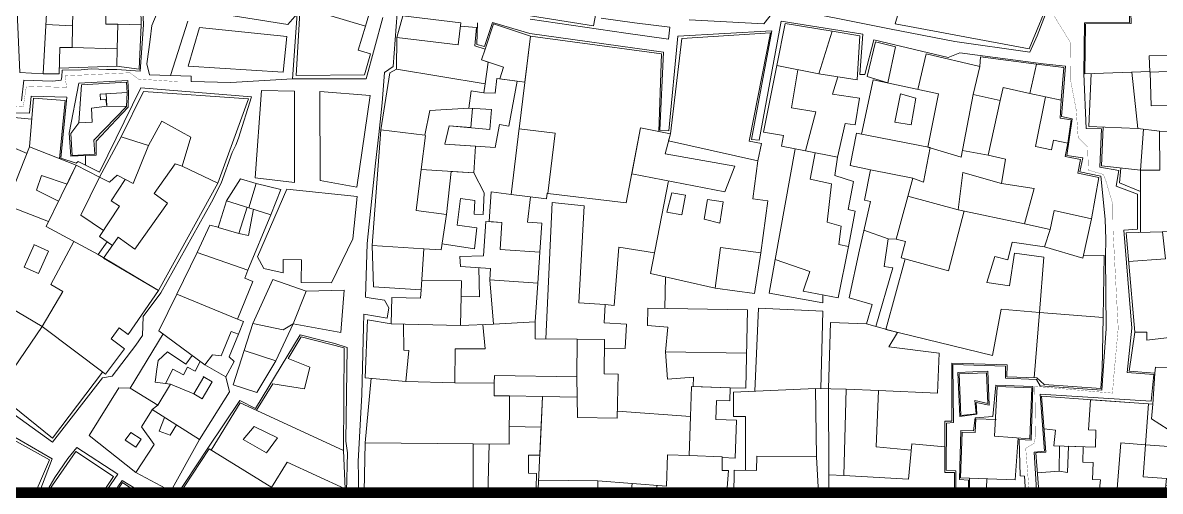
# Model space of a CAD drawing. Header units: millimetres. Extents: x 4203764 to 12476749, y 34048 to 3000914.
# Drawn here: x 11889748 to 12008789, y 2547595 to 2596599 of the extents above; entities that cross this region are included whole.
import ezdxf

# ---------------------------------------------------------------- set-up
doc = ezdxf.new("R2010")
doc.units = ezdxf.units.MM
doc.header["$MEASUREMENT"] = 0
for name, color, linetype, lineweight in [('2', 240, 'Continuous', 25), ('4', 1, 'Continuous', 35), ('building property', 253, 'Continuous', 15), ('streets', 254, 'Continuous', 9)]:
    doc.layers.add(name, color=color, linetype=linetype, lineweight=lineweight)

msp = doc.modelspace()

# ---------------------------------------------------------------- linework, layer by layer
at = {"layer": '2', "const_width": 23.31871}
for points in [[(11995196.22241, 2545983.23699), (11994710.91051, 2552078.99315), (11995599.40747, 2552610.51739), (11995737.54008, 2553355.62446), (11995663.61083, 2558567.53855), (12003788.38246, 2557856.36604), (12003949.19915, 2559845.62268), (12004389.45577, 2564650.00906), (12003847.63731, 2574877.15657), (12003826.35001, 2577609.57017), (12003118.37647, 2579994.93746), (12002847.13496, 2580733.77466), (12001272.91293, 2581183.55046), (12001187.78462, 2583598.04377), (12000204.03739, 2584581.0138), (11999987.20088, 2587521.38977), (11999389.84204, 2590688.19283), (11999440.00824, 2594453.16777), (11997593.67821, 2597454.61818)], [(11906087.11909, 2590434.17453), (11901862.05178, 2590705.98877), (11900964.26324, 2591371.80954), (11894174.319, 2591044.07162), (11894337.15522, 2589819.55593), (11890134.02112, 2589986.93945), (11889795.48236, 2587825.74051), (11885930.19048, 2588046.32546), (11880640.44115, 2584279.21642), (11873397.72597, 2582371.79982)]]:
    msp.add_lwpolyline(points, dxfattribs=at)
at = {"layer": '4', "lineweight": 30, "const_width": 2852.91097}
for points in [[(11789423.9766, 2546567.61517), (11908223.9766, 2546567.61517), (11908223.9766, 2378367.61517), (11789423.9766, 2378367.61517), (11789423.9766, 2546567.61517)], [(11908223.9766, 2546567.61517), (12027023.9766, 2546567.61517), (12027023.9766, 2378367.61517), (11908223.9766, 2378367.61517), (11908223.9766, 2546567.61517)]]:
    msp.add_lwpolyline(points, dxfattribs=at)
at = {"layer": 'building property'}
for points in [[(11950562.55172, 2602048.91759), (11949476.50229, 2596293.3132), (11942214.60985, 2597422.91844), (11942989.54663, 2602686.27516), (11943617.95217, 2606954.39427)], [(11983178.1117, 2603860.10631), (11981030.81999, 2596471.77896), (11995059.43245, 2593863.53427), (11997393.66991, 2599546.41499), (11983178.1117, 2603860.10631)], [(11886347.39101, 2601069.00082), (11892421.56624, 2600725.8434), (11891886.15563, 2591248.62473), (11889441.52206, 2591386.73305), (11889155.06814, 2597729.72415), (11886463.88486, 2598112.61374), (11886347.39101, 2601069.00082)], [(11920299.80772, 2601996.59067), (11919814.44731, 2599973.19832), (11918626.0222, 2600258.27131), (11918013.72797, 2598506.55168), (11925616.81943, 2596249.54486), (11926854.60892, 2600419.23836)], [(11894968.38988, 2596261.69324), (11894910.97839, 2593995.08376), (11899639.52442, 2593875.31329), (11899704.40001, 2596436.60575), (11898434.18308, 2596468.77938), (11898477.32842, 2600679.75198)], [(11899007.10541, 2600674.32392), (11901059.04262, 2600653.29991), (11901004.90246, 2598063.70447), (11902099.52092, 2598040.8195), (11902150.91433, 2596388.47712), (11899704.75033, 2596450.43659)], [(11892322.63072, 2598974.60129), (11895035.36536, 2598905.88979), (11894968.38988, 2596261.69324), (11892178.27139, 2596419.31956)], [(11925616.81943, 2596249.54486), (11924864.99947, 2593716.91806), (11926142.14469, 2593337.79261), (11925496.25968, 2591162.02481), (11918349.00357, 2591086.60604), (11918792.50613, 2598275.3684)], [(12009650.24706, 2594430.85698), (12009561.85916, 2597948.31494), (12005719.36288, 2597704.35374), (12005732.49773, 2596528.9042), (12000970.91069, 2596475.69669), (12000898.67236, 2591266.59273), (12007736.7485, 2591490.45724)], [(11902150.91433, 2596388.47712), (11901941.1287, 2591746.32263), (11899570.24846, 2592073.48185)], [(11929522.44724, 2597308.16471), (11935591.41074, 2596605.785), (11935322.92965, 2594285.95439), (11928905.2348, 2595055.16705), (11929522.44724, 2597308.16471)], [(11938141.08346, 2593832.17938), (11937770.88354, 2592707.38984), (11940070.81414, 2591950.41791), (11939667.48817, 2590724.98049), (11942300.36668, 2590401.68532), (11942889.16538, 2595196.79384), (11939010.38657, 2596473.40919), (11938141.08346, 2593832.17938)], [(11969524.71482, 2596528.909), (11974466.00583, 2595721.45055), (11973054.88537, 2591246.09976), (11968654.38257, 2592113.49229), (11969524.71482, 2596528.909)], [(11907075.39672, 2592064.33419), (11908260.08077, 2596087.57257), (11917391.98249, 2595154.37216), (11917013.23093, 2591448.0707), (11907075.39672, 2592064.33419)], [(11935548.58781, 2596235.77033), (11937218.68521, 2596103.71294), (11937067.02337, 2594185.68281), (11938141.08346, 2593832.17938), (11937770.88354, 2592707.38984), (11938462.83509, 2592479.64909), (11938139.26907, 2590205.57044), (11928863.48069, 2591753.19207), (11928905.2348, 2595055.16705)], [(11942889.16538, 2595196.79384), (11941697.83157, 2585494.70915), (11945456.66748, 2585033.15594), (11944685.95546, 2578756.56646), (11952884.81389, 2577749.8161), (11954399.39835, 2585591.85136), (11956305.29112, 2585212.00125), (11956598.4877, 2593341.23898), (11942889.16538, 2595196.79384)], [(11958727.34809, 2594937.19974), (11967986.1961, 2595537.22676), (11965757.18127, 2584228.86795), (11967049.99734, 2583974.0382), (11966691.73531, 2582156.48385), (11957341.57144, 2584258.44081), (11957533.44749, 2584967.22603), (11958727.34809, 2594937.19974)], [(11974466.00583, 2595721.45055), (11977356.86212, 2595249.05451), (11977071.0147, 2590640.04354), (11973054.88537, 2591246.09976)], [(11894910.97839, 2593995.08376), (11893616.23809, 2594027.87855), (11893545.77923, 2591246.15794), (11891886.15563, 2591248.62473)], [(11978973.18042, 2594587.52573), (11981080.61801, 2594096.37178), (11980270.38185, 2590306.96911), (11978129.71456, 2590968.39236), (11978973.18042, 2594587.52573)], [(12012330.39999, 2591595.638), (12015136.69178, 2591643.40596), (12015086.9191, 2594567.47155), (12009650.24706, 2594430.85698), (12009681.21835, 2593198.33287), (12007626.96837, 2593146.71297), (12007682.72862, 2591443.48282)], [(11899639.52442, 2593875.31329), (11899593.9078, 2592074.36572), (11893561.04845, 2591848.98785)], [(11983423.37895, 2589632.80685), (11984289.36056, 2593348.55054), (11989915.76976, 2592037.27418), (11989226.3186, 2589078.98526), (11987960.52771, 2582531.75814), (11984479.45713, 2583582.48406)], [(11992050.70729, 2588458.23516), (11992350.76922, 2589823.50525), (11995153.56414, 2589207.50108), (11995825.02074, 2592262.6024), (11989994.73565, 2593051.74501), (11989915.76976, 2592037.27418)], [(11938139.26907, 2590205.57044), (11938008.5192, 2589286.63744), (11936679.67276, 2589475.71162), (11936422.30652, 2587666.89656), (11932362.38892, 2587422.93012), (11931831.84592, 2584827.19079), (11927232.09377, 2585398.74641), (11928159.99807, 2591348.4913), (11928863.48069, 2591753.19207)], [(11970854.63397, 2591679.79603), (11970200.15619, 2587701.39873), (11972735.29023, 2587284.34915), (11971668.37165, 2583208.30429), (11969149.89563, 2583704.72649), (11969365.63117, 2584792.05717), (11967285.20989, 2585167.33126), (11968654.38257, 2592113.49229)], [(11995153.56414, 2589207.50108), (11998434.67113, 2588486.37248), (11998698.41288, 2591913.3883), (11995825.02074, 2592262.6024)], [(12009698.23429, 2585234.97329), (12009608.77704, 2587967.49872), (12007853.96366, 2587910.04975), (12007738.22686, 2591445.29972), (12012330.39999, 2591595.638), (12012264.58198, 2589103.43101)], [(11895907.74998, 2590102.94622), (11900594.92521, 2590380.17631), (11900658.04485, 2589313.00209), (11897832.48554, 2589145.8801), (11897867.98322, 2588545.715), (11898444.28558, 2588579.80127), (11898535.4442, 2587889.91079), (11896936.29991, 2587678.60798), (11897015.28086, 2586196.39826), (11895605.93611, 2586121.29999), (11895907.74998, 2590102.94622)], [(11938008.5192, 2589286.63744), (11939183.47609, 2589224.80181), (11939372.13854, 2590761.24693), (11941501.68181, 2590499.75705), (11940631.88469, 2585774.49689), (11939648.01477, 2585955.60167), (11939203.93051, 2583543.06936), (11933928.96045, 2583884.19095), (11934371.1651, 2585831.01239), (11938623.86612, 2585449.26415), (11938809.60823, 2587518.44378), (11936422.30652, 2587666.89656)], [(11971668.37165, 2583208.30429), (11975009.62215, 2582549.70325), (11975799.93146, 2586072.57264), (11976866.4949, 2585906.56324), (11977300.54638, 2588695.22121), (11974505.62849, 2589130.24704), (11975062.95003, 2590943.07165)], [(11977534.89363, 2584955.00718), (11978748.79356, 2590632.30952), (11985583.94019, 2589170.84359), (11984479.45713, 2583582.48406)], [(12006440.05088, 2585547.99001), (12001312.27433, 2585764.69993), (12001559.5611, 2591288.22887)], [(12005814.67548, 2591427.53254), (12006440.05088, 2585547.99001), (12008728.16234, 2585243.2404)], [(11898465.9832, 2589183.34928), (11898535.4442, 2587889.91079), (11900612.8296, 2587856.18255), (11900658.04485, 2589313.00209)], [(11900036.05797, 2584657.05355), (11902894.1611, 2583770.23041), (11904305.12329, 2586309.14474), (11907329.06217, 2584628.6377), (11906424.92038, 2581609.32218), (11910171.95635, 2579806.63778), (11913362.94267, 2588656.11834), (11902395.3165, 2589404.75375), (11900036.05797, 2584657.05355)], [(11914737.69666, 2589521.3007), (11918199.98709, 2589447.49695), (11918203.75977, 2579900.59898), (11914063.90825, 2580387.58444), (11914737.69666, 2589521.3007)], [(11920834.32859, 2589410.952), (11926103.14925, 2588999.58649), (11924714.50927, 2579414.5523), (11920875.64824, 2580089.58659), (11920834.32859, 2589410.952)], [(11981601.71793, 2589161.19697), (11983199.20619, 2588720.26646), (11982729.67747, 2585914.0287), (11981025.34041, 2586199.19172), (11981601.71793, 2589161.19697)], [(11890464.66824, 2583613.00293), (11890885.00846, 2588702.98795), (11894186.16136, 2588452.28569), (11893611.02264, 2582373.82205)], [(11989226.3186, 2589078.98526), (11992050.70729, 2588458.23516), (11990792.60752, 2582733.93034), (11988100.24756, 2583254.45065)], [(11996794.11763, 2588846.93678), (11995738.67903, 2583645.32532), (11997396.01159, 2583309.04246), (11997601.09697, 2584319.78291), (11999112.99864, 2584013.00887), (11999455.50625, 2586456.83472), (11998316.70707, 2586616.43995), (11998434.67113, 2588486.37248)], [(11887245.95887, 2584165.8301), (11886908.33522, 2586862.6017), (11890703.3762, 2586503.56607)], [(11895605.93611, 2586121.29999), (11894766.36246, 2585007.07524), (11894903.43301, 2582706.4726), (11897275.20693, 2582847.78355), (11897188.32248, 2584306.05895), (11900612.8296, 2587856.18255)], [(11936822.25548, 2587642.026), (11936641.39452, 2585627.22283), (11934371.1651, 2585831.01239), (11933928.96045, 2583884.19095), (11937118.99332, 2583677.89801), (11936939.15732, 2580896.98489), (11931457.77245, 2581251.45491), (11931901.01793, 2584818.59562)], [(11957533.44749, 2584967.22603), (11956967.45845, 2582876.47703), (11964264.73217, 2581586.1316), (11963218.87281, 2578924.18519), (11953475.088, 2580806.0672), (11954399.39835, 2585591.85136), (11957533.44749, 2584967.22603)], [(12007039.039, 2585468.21182), (12006717.84781, 2581169.32336), (12002638.3485, 2581625.96004), (12002810.5837, 2585701.37843)], [(11900036.05797, 2584657.05355), (11897788.22306, 2580431.79605), (11898828.53887, 2579918.28949), (11899617.88032, 2580649.00597), (11901309.69397, 2579777.74767), (11902894.1611, 2583770.23041)], [(11931457.77245, 2581251.45491), (11930923.04831, 2576948.11431), (11934102.83609, 2576553.00051), (11933533.732, 2572853.15174), (11931727.08765, 2572966.99919), (11926310.13293, 2573308.35386), (11927232.09377, 2585398.74641)], [(11941707.86701, 2585576.43661), (11940856.80427, 2578645.48009), (11944551.06362, 2578191.85634), (11944621.37891, 2578764.49592)], [(11978477.72858, 2581226.46183), (11976326.8184, 2581651.56759), (11977000.58108, 2585060.60869), (11984726.53697, 2583533.65121), (11984015.31279, 2579935.06594), (11982880.08889, 2580356.37959)], [(12015359.476, 2585186.72727), (12008728.16234, 2585243.2404), (12008729.77193, 2581170.11842), (12006717.84781, 2581169.32336), (12006720.41407, 2574675.33864)], [(11884852.35856, 2578460.20101), (11887245.95887, 2584165.8301), (11890193.74644, 2582929.18728)], [(11888044.53557, 2577504.50746), (11890464.66824, 2583613.00293), (11895353.7844, 2581687.44132), (11894383.18013, 2579721.08873), (11891693.21144, 2580620.19323), (11891181.57709, 2579089.46974), (11893505.25187, 2577942.48895)], [(11970578.60656, 2583423.11022), (11968487.42689, 2571848.24369), (11972134.05194, 2570582.79383), (11971422.8381, 2568533.30118), (11975082.74887, 2567809.23407), (11976150.4683, 2573206.18935), (11975144.1158, 2573405.28348), (11975407.20101, 2575321.79902), (11973927.68156, 2575726.89637), (11974396.72593, 2579734.54627), (11972135.38007, 2580249.83807), (11972679.25369, 2583009.04717)], [(11999112.99864, 2584013.00887), (11998828.78926, 2582612.31462), (12000450.05181, 2582283.35059), (12000161.92495, 2580863.34949), (12002362.70416, 2580416.798), (12001596.68999, 2576104.24318)], [(11966691.73531, 2582156.48385), (11966165.27858, 2578188.07876), (11967722.37809, 2577981.51075), (11967000.39077, 2572539.20567), (11962767.40504, 2573100.76221), (11962200.57575, 2568828.03077), (11955447.27502, 2570372.92273), (11957318.91606, 2580063.6831)], [(11976150.4683, 2573206.18935), (11976868.94495, 2576887.02443), (11976123.21077, 2577064.57518), (11976694.16663, 2579979.27885), (11974720.7573, 2580612.02708), (11975009.62215, 2582549.70325)], [(11990792.60752, 2582733.93034), (11992581.60973, 2582340.73967), (11992172.66442, 2579799.52663), (11988136.92984, 2580921.75092), (11987634.05292, 2577046.31717), (11982369.62688, 2578473.66697)], [(11897788.22306, 2580431.79605), (11895353.7844, 2581687.44132), (11892189.96732, 2575277.84664), (11897647.9342, 2572361.48472), (11898578.14725, 2573674.46935), (11897787.90382, 2574234.33481), (11898208.41549, 2574880.11162), (11895836.17837, 2576477.13782), (11897788.22306, 2580431.79605)], [(11906424.92038, 2581609.32218), (11905689.3783, 2581829.58214), (11903490.75327, 2578726.24911), (11904897.31872, 2577729.73665), (11901494.47663, 2572926.66559), (11899747.7596, 2574164.16597), (11898204.85805, 2571986.37883), (11903956.80226, 2568583.53644), (11910171.95635, 2579806.63778)], [(11934102.83609, 2576553.00051), (11934585.85458, 2581049.1682), (11936939.15732, 2580896.98489), (11938029.55491, 2578812.41763), (11937935.03987, 2576544.51388), (11936996.07809, 2576583.64518), (11937055.92456, 2578019.67087), (11935568.27317, 2578201.59832), (11935206.82534, 2575419.03273), (11937260.96457, 2575152.20554), (11937026.58842, 2572960.19833), (11933630.54816, 2573482.57114)], [(11980324.19521, 2574004.06498), (11981150.06698, 2573975.62248), (11982880.08889, 2580356.37959), (11978477.72858, 2581226.46183), (11977847.7421, 2578038.91544), (11978452.95573, 2577901.91962), (11977310.97239, 2572856.91984)], [(12004678.09816, 2581397.6417), (12004515.07106, 2579860.43373), (12006718.72446, 2578950.93375)], [(11900463.78714, 2580213.37682), (11899009.79649, 2577980.49363), (11899864.76789, 2577423.76033), (11897787.90382, 2574234.33481), (11899125.89209, 2573286.40738)], [(11912546.6987, 2580287.27423), (11914181.92442, 2579782.68088), (11913398.98079, 2577245.41089), (11911054.40559, 2577968.8933), (11912546.6987, 2580287.27423)], [(11914181.92442, 2579782.68088), (11916760.04282, 2579171.5929), (11915695.34382, 2576518.0762), (11913398.98079, 2577245.41089)], [(11992172.66442, 2579799.52663), (11995597.55407, 2579248.37545), (11994568.18068, 2575576.61291), (11987634.05292, 2577046.31717)], [(11917389.23298, 2579184.47801), (11924734.87054, 2578423.19768), (11924277.4045, 2574009.08161), (11922060.44691, 2569404.78911), (11918885.10339, 2569441.74299), (11918912.68504, 2571811.75672), (11917008.93781, 2571833.91207), (11916992.69095, 2570437.86447), (11914982.32196, 2570892.14774), (11914331.47084, 2572114.5817), (11917389.23298, 2579184.47801)], [(11940856.80427, 2578645.48009), (11938753.37326, 2578903.7636), (11938542.13766, 2575800.35857), (11939901.55218, 2575707.829), (11939708.30111, 2572868.64669), (11943869.78823, 2572585.39195), (11944077.6708, 2575639.53545), (11942554.04116, 2575743.24244), (11942879.9075, 2578397.06016)], [(11957676.79037, 2578824.93258), (11959099.53742, 2578556.68251), (11958713.3132, 2576508.22317), (11957165.94329, 2576799.97011), (11957676.79037, 2578824.93258)], [(11892457.33091, 2575819.50004), (11888044.53557, 2577504.50746), (11884140.84268, 2569340.09263), (11891776.84058, 2564813.16432), (11893950.7226, 2568480.05662), (11892693.11862, 2569225.61511), (11895097.02201, 2573724.51665)], [(11911054.40559, 2577968.8933), (11910193.1819, 2575177.94266), (11912368.89733, 2574546.90301)], [(11913882.32984, 2577092.31814), (11913384.49696, 2574361.74108), (11912368.89733, 2574546.90301), (11913218.75625, 2577301.02407)], [(11944476.64332, 2563527.03535), (11945137.72197, 2577793.83208), (11948510.12415, 2577442.69283), (11947925.94696, 2567299.14843), (11950709.81618, 2567138.82253), (11950599.28883, 2565219.64599), (11952942.39219, 2565084.70425), (11952795.11447, 2562527.40117), (11950617.33035, 2562546.85724)], [(11961419.52486, 2578109.57804), (11963034.5077, 2577879.80634), (11962716.01801, 2575641.25654), (11961061.4683, 2576061.34225), (11961419.52486, 2578109.57804)], [(11910204.54667, 2575214.77224), (11909326.00769, 2575429.45594), (11907991.11537, 2572561.12263), (11913319.49176, 2570703.46781), (11915695.34382, 2576518.0762)], [(11981150.06698, 2573975.62248), (11982127.36555, 2573710.64641), (11981666.40306, 2572010.50049), (11986634.141, 2570663.59207), (11988261.88463, 2576913.2468)], [(11997265.13887, 2574985.26782), (11997697.92869, 2576959.1001), (12001596.68999, 2576104.24318), (12000692.46323, 2571980.31997), (11996691.59322, 2573164.65755)], [(11935482.0936, 2572150.44731), (11937953.83101, 2572213.14012), (11938199.58476, 2575823.67469), (11939901.55218, 2575707.829), (11939708.30111, 2572868.64669), (11943869.78823, 2572585.39195), (11943651.31429, 2569375.64353), (11938620.84274, 2569718.04635), (11938699.78192, 2570877.79533), (11935564.74058, 2571091.18427), (11935482.0936, 2572150.44731)], [(11977775.00284, 2574906.89149), (11980324.19521, 2574004.06498), (11979901.72024, 2571112.77751), (11980806.22294, 2570980.61156), (11979021.65591, 2564836.5853), (11978061.83573, 2565115.37048), (11978644.18136, 2567120.30881), (11976228.60441, 2567821.92674), (11977310.97239, 2572856.91984)], [(11994568.18068, 2575576.61291), (11997265.13887, 2574985.26782), (11996691.59322, 2573164.65755), (11993295.76005, 2573637.11343), (11992822.0983, 2571791.60448), (11991462.95475, 2572140.43742), (11990625.85321, 2569421.74293), (11993022.91574, 2569073.57637), (11993522.29783, 2572511.72985), (11996612.82681, 2572062.83923), (11996145.00785, 2566306.82634), (11992136.01034, 2566632.65692), (11991228.97082, 2561791.81695), (11980080.77582, 2564510.63564), (11982083.55683, 2571897.39712)], [(12011509.05344, 2563885.66825), (12007374.56554, 2563412.87674), (12007375.53676, 2564244.27784), (12006116.23306, 2564245.74892), (12005992.71732, 2565843.94602), (12005216.89942, 2574634.95874), (12010232.52353, 2574769.66336)], [(12009018.77362, 2574737.06568), (12009321.63399, 2571915.34266), (12005450.20695, 2571616.14165)], [(11890907.63989, 2573393.03236), (11892430.14701, 2572721.85772), (11891396.77237, 2570377.72827), (11889906.56527, 2571034.66393), (11890939.9399, 2573378.79338)], [(11913319.49176, 2570703.46781), (11912978.01261, 2569867.73919), (11913815.07609, 2569525.71461), (11912212.22185, 2565602.92419), (11905862.54432, 2568197.40578), (11907991.11537, 2572561.12263)], [(11926310.13293, 2573308.35386), (11931727.08765, 2572966.99919), (11931456.22478, 2568668.67831), (11926465.84691, 2568983.15182), (11926310.13293, 2573308.35386)], [(11955866.67492, 2572544.44164), (11952115.56572, 2573137.3474), (11951625.57114, 2567024.83652), (11950709.81618, 2567138.82253)], [(11962200.57575, 2568828.03077), (11966326.1344, 2568282.87281), (11967000.39077, 2572539.20567)], [(11891776.84058, 2564813.16432), (11898400.92054, 2559827.98857), (11900400.57068, 2562485.03479), (11898997.63251, 2563540.86343), (11899853.50212, 2564678.10493), (11900774.78652, 2563984.76115), (11903956.80226, 2568583.53644), (11897647.9342, 2572361.48472)], [(11968487.42689, 2571848.24369), (11967851.55172, 2568328.61774), (11973493.97169, 2567309.22681)], [(12000756.70865, 2572273.32521), (12002923.76104, 2572262.19177), (12002817.92273, 2565764.48633)], [(11937489.77051, 2570960.15567), (11937538.39152, 2567942.74961), (11935627.06187, 2567983.03765), (11935563.08554, 2564947.89706), (11939003.67102, 2565080.92473), (11938620.84274, 2569718.04635)], [(11919425.12335, 2568518.58307), (11915922.72974, 2569743.75845), (11913833.33442, 2565152.88384), (11916994.73136, 2564474.12623), (11918051.78575, 2565097.65699)], [(11931520.07844, 2569681.97159), (11935661.03308, 2569594.68631), (11935563.08554, 2564947.89706), (11928299.7087, 2565100.99845), (11928357.70721, 2567852.54163), (11931379.96288, 2567788.83689), (11931456.22478, 2568668.67831)], [(11943651.31429, 2569375.64353), (11943374.9456, 2565315.32406), (11939003.67102, 2565080.92473)], [(11957001.99903, 2570017.26248), (11956943.78191, 2566708.1499)], [(11905862.54432, 2568197.40578), (11904004.94172, 2564389.19286), (11908797.82091, 2560805.15943), (11909594.64742, 2561870.74469), (11910514.3809, 2561767.79526), (11911560.28616, 2564319.4878), (11912314.84188, 2564010.20532), (11912859.98057, 2565340.17887), (11912212.22185, 2565602.92419)], [(11919425.12335, 2568518.58307), (11923380.32296, 2568640.58291), (11923044.44289, 2564184.31662), (11918051.78575, 2565097.65699), (11919425.12335, 2568518.58307)], [(11973486.59169, 2567310.56012), (11973493.86484, 2568123.5747)], [(11965421.25901, 2558390.77989), (11965581.31085, 2566556.19011), (11955178.04158, 2566739.21452), (11955146.31981, 2564936.12057), (11957244.67153, 2564747.4986), (11957014.69807, 2562189.12632), (11965501.85434, 2562039.81203)], [(11966368.0481, 2558071.1218), (11966756.63485, 2566743.97479), (11973478.6475, 2566422.53427), (11973272.17251, 2558323.88706)], [(11929593.51307, 2565073.72694), (11929633.77605, 2562345.93449), (11930142.18025, 2562299.9764), (11929851.72056, 2559086.81158), (11925581.38279, 2559472.83628), (11925816.25861, 2565515.02996), (11928299.7087, 2565100.99845)], [(11996145.00785, 2566306.82634), (11995588.51525, 2559459.77886)], [(11996145.00785, 2566306.82634), (12002817.92273, 2565764.48633), (12002701.34954, 2560352.33283)], [(11891776.84058, 2564813.16432), (11886991.17995, 2557854.42812), (11892872.23721, 2553131.03308), (11898088.95163, 2560062.77134)], [(11913833.33442, 2565152.88384), (11912913.00508, 2562305.19094), (11916223.7201, 2561235.22017), (11918051.78575, 2565097.65699)], [(11937883.66129, 2565037.62039), (11938148.92825, 2562475.38511), (11935013.75247, 2562505.77329), (11934979.12937, 2558933.67689), (11939099.03454, 2558893.74407), (11939111.54009, 2559696.79856), (11947750.52274, 2559562.26813), (11947785.6794, 2563497.47282), (11943361.32164, 2563536.99951), (11943374.9456, 2565315.32406)], [(11979309.66401, 2558117.79992), (11985472.74738, 2557866.12421), (11985642.69786, 2562027.90438), (11980391.14449, 2562705.04993), (11981293.77446, 2564214.80987), (11978061.83573, 2565115.37048), (11974293.5008, 2565239.73252), (11974065.53115, 2558331.94937)], [(11998201.54297, 2549696.11912), (11999095.29452, 2549563.53391), (11999191.40368, 2552295.70702), (12000730.85312, 2552241.55409), (12000674.91385, 2550651.32326), (12001774.08194, 2550612.65802), (12001711.26527, 2548826.91749), (12002534.33408, 2548797.96454), (12002231.57194, 2545891.40301), (11996172.54991, 2546236.35123), (11995761.49257, 2551594.72443), (11996827.5942, 2551676.50837), (11996377.64754, 2557541.82662), (12008000.91094, 2556699.23129), (12008236.64353, 2559951.06748), (12005525.82352, 2560147.58064), (12006116.23306, 2564245.74892)], [(11904441.92865, 2564062.42147), (11900975.4709, 2558365.07678), (11903870.23595, 2556603.80354), (11905203.44149, 2558795.01199), (11903614.59767, 2559003.88048), (11903793.00068, 2560360.97616), (11903911.5863, 2561263.0463), (11904890.45425, 2562193.1886), (11906806.65017, 2560875.90675), (11907486.82718, 2561785.49821)], [(11912314.84188, 2564010.20532), (11911346.57013, 2561647.91507), (11911866.9371, 2561163.44647), (11910985.54077, 2559550.8252), (11908797.82091, 2560805.15943)], [(11917523.24909, 2561494.80922), (11918896.87367, 2563744.15477), (11923387.49548, 2562579.21125), (11923299.33749, 2551872.72354)], [(11947785.6794, 2563497.47282), (11950625.59637, 2563472.10133), (11950593.5765, 2559888.00756), (11952070.72648, 2559855.1158), (11951967.6678, 2555226.81049), (11947799.68732, 2555319.6191), (11947750.52274, 2559562.26813)], [(11912913.00508, 2562305.19094), (11911759.68003, 2558736.5602), (11914238.91991, 2557935.30906), (11916223.7201, 2561235.22017)], [(11957014.69807, 2562189.12632), (11957209.92054, 2559331.29589), (11959934.71529, 2559517.43051), (11959900.22269, 2558559.66842), (11963795.66665, 2558419.37889), (11965421.25901, 2558390.77989)], [(11908312.853, 2561167.81017), (11907786.05968, 2560153.49798), (11906995.1131, 2560564.28409), (11906585.21862, 2559775.05431), (11905461.64778, 2560358.59221), (11904684.98411, 2558863.1681)], [(11917523.24909, 2561494.80922), (11919799.55233, 2560582.4037), (11919234.25939, 2558320.27035), (11915905.59317, 2558845.85608), (11914219.83768, 2556085.38817)], [(12002701.34954, 2560352.33283), (12002701.34954, 2560352.33283), (12002554.92466, 2558332.46051), (11996632.76368, 2558761.77068), (11995866.74676, 2559450.77794), (11992718.81102, 2559552.61518), (11992759.41998, 2560807.8966), (11986972.36855, 2560995.11051), (11986961.81119, 2554922.68197), (11986249.17232, 2554923.92095), (11986239.84496, 2549558.96875), (11987248.44736, 2549557.21522), (11987239.46561, 2544391.05633)], [(12008236.64353, 2559951.06748), (12008282.17768, 2560579.19285), (12012021.67285, 2560495.71053), (12011925.17411, 2556173.15994), (12013840.81464, 2552413.17052), (12012249.83315, 2552385.9913), (12007887.42925, 2555155.31743), (12008000.91094, 2556699.23129)], [(11910985.54077, 2559550.8252), (11911389.92298, 2557979.37999), (11908258.58647, 2553005.42675), (11903275.05844, 2556142.79103), (11903870.23595, 2556603.80354)], [(11908637.6919, 2559601.10875), (11909574.46152, 2559048.75317), (11908526.21024, 2557270.9673), (11907656.19977, 2557783.95911), (11908704.45105, 2559561.74498)], [(11939099.03454, 2558893.74407), (11939086.3637, 2557586.4827), (11940690.23738, 2557570.93691), (11940641.32145, 2552524.23552), (11925593.55611, 2552670.08832), (11926203.41947, 2559416.60618)], [(11900975.4709, 2558365.07678), (11899811.63915, 2558409.49883), (11896689.10133, 2553442.44727), (11901570.48825, 2549553.52873), (11903486.89504, 2552481.75777), (11902171.27043, 2554314.32753), (11903308.944, 2556121.45848)], [(11905203.44149, 2558795.01199), (11907656.19977, 2557783.95911)], [(11929851.72056, 2559086.81158), (11934979.12937, 2558933.67689)], [(11959630.18065, 2555400.91324), (11959744.14169, 2558565.28948), (11963795.66665, 2558419.37889), (11963746.11359, 2557043.43037), (11962337.58939, 2557094.1566), (11962265.73547, 2555098.9763), (11964458.88286, 2555019.99285), (11964316.36652, 2551062.71682), (11962939.83306, 2551112.29094)], [(11965373.57145, 2549790.21874), (11965379.92691, 2555423.60214), (11964125.19203, 2555425.01771), (11964126.48262, 2556568.98107), (11964128.06672, 2557973.10542), (11972727.34319, 2558349.38977), (11972808.09822, 2551183.98773)], [(11972727.4741, 2558337.77414), (11975909.54173, 2558256.64734), (11975682.89587, 2549249.38008), (11974097.47183, 2549309.40688)], [(11974065.53115, 2558331.94937), (11974097.47183, 2549309.40688)], [(11975909.54173, 2558256.64734), (11979309.66401, 2558117.79992), (11979069.65498, 2552240.41269), (11982724.8195, 2551895.53749)], [(11991733.99907, 2558563.70303), (11995361.24687, 2558426.11386), (11995158.34178, 2553076.95013), (11991459.41626, 2553343.34642), (11991733.99907, 2558563.70303)], [(11940690.23738, 2557570.93691), (11944130.45551, 2557519.04428), (11943985.2553, 2554300.77151), (11940659.02711, 2554350.94471)], [(11947775.10503, 2557440.94361), (11944130.10678, 2557495.92517), (11943455.14542, 2542607.53533), (11951733.20411, 2541374.06142), (11951790.28952, 2546144.38909), (11949899.27413, 2546167.01844), (11949929.28626, 2548674.97414), (11943733.57245, 2548749.11682)], [(11996639.36287, 2554130.21393), (11997823.43358, 2553995.3807), (11997636.11726, 2552350.41705), (12001999.60901, 2552196.92329), (12002062.77685, 2553992.64657), (12001274.51651, 2554020.37507), (12001502.86053, 2557170.28892)], [(12002231.57194, 2545891.40301), (12004101.59607, 2545696.61185), (12004668.17246, 2552667.05658), (12007234.90948, 2552458.42533), (12007544.73188, 2556732.30069), (12001502.86053, 2557170.28892)], [(11915788.00378, 2548001.7384), (11917403.53451, 2550636.52525), (11923474.74503, 2547830.95894), (11923299.33749, 2551872.72354), (11912509.26523, 2556850.12227), (11909459.94928, 2551899.39754)], [(11951983.9281, 2555957.05135), (11959630.18065, 2555400.91324), (11959483.10271, 2551316.97428), (11957227.9902, 2551398.18933), (11957110.18474, 2548127.06449), (11949929.28626, 2548674.97414)], [(11904592.03539, 2555313.69236), (11904038.49183, 2553891.86069), (11905169.1172, 2553451.68876), (11905844.82038, 2554525.00554)], [(11993926.47249, 2553165.66925), (11993610.55514, 2548779.14148), (11987891.17104, 2548996.08981), (11988072.99411, 2553789.47085), (11989436.93717, 2553737.73361), (11989491.74477, 2555182.62012), (11991602.7101, 2555102.54674)], [(11901043.31832, 2553752.18149), (11902125.21599, 2553032.43791), (11901576.09062, 2552207.00859), (11900480.16268, 2552936.08595), (11901043.31832, 2553752.18149)], [(11913976.59531, 2554364.8208), (11916419.80833, 2553188.00127), (11915269.24923, 2551617.16843), (11912797.87701, 2552990.2734), (11913976.59531, 2554364.8208)], [(11943985.2553, 2554300.77151), (11943851.72177, 2551355.27054), (11942692.0622, 2551372.76298), (11942663.4956, 2549478.94228), (11943499.98061, 2549466.32465), (11943453.64881, 2546394.76122), (11940743.64225, 2546435.63926), (11940904.00869, 2541917.10833), (11938268.57533, 2541823.5746), (11938566.08213, 2552544.3501)], [(11888474.71312, 2553160.92099), (11892554.39292, 2550880.81176), (11890302.54529, 2545674.50497), (11889607.09189, 2541483.42937), (11889121.7576, 2541563.96416), (11889083.64754, 2536429.358), (11888256.88811, 2535644.35826), (11880399.35633, 2536570.47101), (11879155.24046, 2534420.84385), (11876937.96591, 2535351.07624), (11877724.7145, 2536779.08342), (11876054.10388, 2537699.49235), (11875621.03036, 2536913.43172), (11874077.37983, 2538867.45997), (11882325.05276, 2546049.4536), (11885159.29396, 2548776.64002), (11888474.71312, 2553160.92099)], [(11908258.58647, 2553005.42675), (11905242.02115, 2547612.45195), (11901570.48825, 2549553.52873)], [(11936900.75854, 2552560.49151), (11936904.55676, 2542948.9643), (11930502.02556, 2542946.43419), (11930500.86337, 2545887.38059), (11925433.36364, 2545885.37805), (11925593.55611, 2552670.08832)], [(11986244.50864, 2552241.44485), (11982788.22627, 2552567.55495), (11982439.58718, 2548872.49889), (11975682.89587, 2549249.38008)], [(11998262.00808, 2552328.4002), (11998201.54297, 2549696.11912), (11995920.56377, 2549521.13817)], [(12007234.90948, 2552458.42533), (12006991.31836, 2549098.18399), (12009456.91666, 2548919.44747), (12009067.32983, 2545179.35593), (12004101.59607, 2545696.61185)], [(12007234.90948, 2552458.42533), (12010171.87071, 2552245.5187), (12010009.59665, 2550007.01329), (12011745.56125, 2549881.16948), (12011615.38004, 2548085.3722), (12009386.86303, 2548246.92218)], [(11895320.64404, 2551757.01749), (11899241.80933, 2549136.76112), (11896250.20523, 2544642.84829), (11892240.0337, 2547312.42512), (11895320.64404, 2551757.01749)], [(11909245.28549, 2552031.6161), (11921628.53251, 2544404.36258), (11922041.2901, 2539262.39481), (11920436.05602, 2538397.94878), (11917046.20488, 2539052.53401), (11905779.24951, 2546715.93013), (11909245.28549, 2552031.6161)], [(11959483.10271, 2551316.97428), (11962939.83702, 2551192.48433), (11962939.76593, 2549753.75231), (11963590.96041, 2549753.72013), (11963327.09525, 2546092.60325), (11959930.95271, 2545972.61145)], [(11964122.19734, 2544413.39575), (11964196.70367, 2549806.47737), (11966550.43923, 2549773.96012), (11966571.10938, 2551270.15279), (11972808.09822, 2551183.98773), (11973190.7212, 2544240.20753), (11972253.67849, 2544301.05797), (11971034.70199, 2544317.89833), (11971411.13416, 2547569.59871), (11969197.4262, 2547825.86798), (11969149.32285, 2544343.94516), (11968187.93791, 2544357.22686), (11968143.50064, 2547701.51166), (11966632.01169, 2547589.91273), (11966587.65702, 2544379.33501)], [(11974097.47183, 2549309.40688), (11974100.56871, 2544439.70411)], [(11988829.61382, 2548960.49269), (11988778.69641, 2544380.02568), (11992911.25001, 2544350.4104), (11992923.67605, 2546084.35649), (11990547.20291, 2546101.3871), (11990653.03121, 2548891.32661)], [(11900097.31071, 2540557.78955), (11903410.45627, 2546337.24477), (11900199.2598, 2548492.99621), (11897236.73304, 2544077.90318), (11900904.73539, 2541966.26217)], [(11953519.7355, 2548401.01932), (11952778.47427, 2541172.24044), (11951733.20411, 2541374.06142), (11949313.29338, 2541734.64074), (11948825.65982, 2538462.04678), (11956536.12918, 2538217.76926), (11956762.9564, 2540340.08379), (11958721.73477, 2540130.73487), (11958879.82046, 2541609.86753), (11957838.80148, 2541721.12881), (11958052.1618, 2543717.43999), (11955767.81395, 2543961.5849), (11956091.57434, 2548204.78547)]]:
    msp.add_lwpolyline(points, dxfattribs=at)
msp.add_lwpolyline([(11987753.57787, 2559885.07692), (11990619.38287, 2559996.29617), (11990744.02086, 2556784.72805), (11989376.11925, 2557070.75271), (11989541.94684, 2555695.15597), (11987923.75541, 2555500.0837)], close=True, dxfattribs=at)
at = {"layer": 'streets'}
for points in [[(12000853.53818, 2596593.1551), (12005573.81454, 2596619.5414), (12005571.71404, 2597798.18188), (12009535.96025, 2598670.99739), (12015483.68529, 2598298.74458), (12016073.84616, 2596372.44554), (12028921.98762, 2598377.93053), (12028751.37756, 2601959.55951), (12029327.15192, 2603144.96727), (12031381.10659, 2603360.74611), (12031760.79814, 2606123.60135), (12036803.41714, 2605964.74727), (12037688.61478, 2606679.39793), (12039971.22463, 2606429.26199), (12039808.81568, 2609941.41813), (12042933.56219, 2610048.91048), (12043450.79242, 2606322.74476), (12045041.91497, 2605976.74694), (12047524.25335, 2606425.40067), (12053315.60049, 2606267.79274)], [(11959504.51441, 2596919.29128), (11967292.27078, 2596472.38765), (11968735.58269, 2598296.95417), (11980470.54402, 2595978.25766), (11987309.18145, 2594627.01975), (11995152.74395, 2593521.01248), (11995905.61482, 2595231.78124), (11997580.37733, 2599609.03599)], [(11889610.0206, 2588443.37919), (11889859.28141, 2590602.14045), (11891811.17844, 2590531.80097), (11892903.20046, 2590477.46901), (11893784.27369, 2590596.33521), (11893823.37154, 2590939.72879), (11893867.23143, 2591642.86054), (11895873.03496, 2591672.81386), (11896915.98351, 2591764.0099), (11898522.62403, 2591723.31493), (11899584.33478, 2591696.4226), (11902036.77248, 2591519.81547), (11902370.4385, 2596382.91674), (11902300.44895, 2598036.61874)], [(11903818.78593, 2597653.36277), (11903246.0628, 2596297.11545), (11903065.60586, 2594850.62161), (11902934.66027, 2593800.99731), (11902749.58333, 2592317.47084), (11903006.72771, 2591144.13773), (11907381.64934, 2591025.33122), (11907366.20307, 2590456.53899), (11911510.71485, 2590343.98955), (11917993.30396, 2590726.47796), (11925683.86137, 2590726.74917), (11927415.0764, 2597144.63543)], [(11908449.30967, 2597850.56722), (11917490.94298, 2596401.07603), (11918477.73577, 2597543.15955), (11917993.30396, 2590726.47796)], [(11928937.5675, 2597612.08336), (11928516.8811, 2592024.31647), (11927605.72526, 2591413.17101), (11927347.01884, 2588238.33185), (11927009.16611, 2584909.97394), (11926657.54426, 2581926.78908), (11925799.73591, 2573497.11929), (11925624.59162, 2567888.23497), (11926216.5146, 2567798.90044), (11927622.70047, 2567586.67526), (11928049.48884, 2566785.01826), (11927879.09963, 2565714.31459), (11925442.1684, 2566102.12197), (11925408.13039, 2564777.10714), (11925226.96423, 2557724.76124), (11924866.77683, 2550704.65887), (11924867.95291, 2549026.77455), (11924856.59457, 2546743.86772)], [(11905194.18853, 2591084.73447), (11907041.39477, 2596771.79334)], [(12003129.45758, 2564622.79601), (12003072.52337, 2572184.2234), (12003110.81765, 2573938.69376), (12003039.51868, 2576050.9179), (12002556.72409, 2580562.83513), (12000358.64918, 2581014.78709), (12000681.75487, 2582460.01729), (11999006.87144, 2582716.00824), (11999584.87391, 2586536.60383), (11998459.25302, 2586810.79388), (11998860.95567, 2592064.16184), (11996520.73732, 2592318.25513), (11987810.43459, 2593467.29866), (11986600.93352, 2592960.87134), (11978808.25193, 2594819.75089), (11977884.42793, 2591191.09958), (11977345.85529, 2591202.05901), (11977665.33878, 2595416.79355), (11969108.62422, 2596759.61344), (11966824.09778, 2584322.49187), (11966010.78999, 2584395.73339), (11968156.79291, 2595748.15596), (11958293.85406, 2595209.70123), (11957370.05991, 2585300.41207), (11956422.70933, 2585360.52276), (11956810.18135, 2593531.06319), (11942816.11827, 2595461.05503), (11938891.8454, 2596619.76787), (11938066.1262, 2594101.53357), (11937284.63655, 2594324.36557), (11937340.94935, 2596608.9249)], [(11942843.46961, 2596979.78055), (11952862.38269, 2595504.67166), (11957312.06136, 2594898.95782), (11957479.02816, 2596125.52478), (11953772.6987, 2596582.48381), (11950276.32889, 2597085.47433)], [(12000853.53818, 2596593.1551), (12000775.5391, 2591272.07372), (12001048.34939, 2585547.35232), (12002631.61004, 2585488.31029), (12002470.53539, 2581487.24165), (12004447.06612, 2581131.65129), (12004189.41718, 2579515.61752), (12006421.16589, 2578654.17866), (12006400.54149, 2574998.9112), (12004986.1854, 2574895.06408), (12005801.41135, 2564659.81599)], [(11886790.37358, 2587189.46625), (11890466.2567, 2587141.62221), (11890639.71126, 2588924.39712), (11894356.32022, 2588804.8957), (11893742.53858, 2582448.00028), (11895353.7013, 2581897.7325), (11895544.49009, 2582073.79304), (11896309.05748, 2581696.39767), (11896319.625, 2582709.06451), (11894778.06902, 2582629.86467), (11894620.17843, 2585050.02205), (11895608.75827, 2590281.55304), (11900760.50287, 2590563.12794), (11900802.39138, 2589308.52201), (11900788.58318, 2587761.20949), (11899527.09661, 2586430.03966), (11897417.52796, 2584229.67498), (11897417.30765, 2582754.71764), (11896319.625, 2582709.06451), (11896309.05748, 2581696.39767), (11897768.57969, 2580975.96814), (11902113.63531, 2589778.64056), (11913681.27971, 2588848.4965), (11912321.34699, 2584535.39504), (11912062.439, 2583798.98899), (11911657.82522, 2583016.52182), (11910498.75279, 2579828.42597), (11909498.26585, 2577839.37991), (11904189.95137, 2568362.37927), (11902356.39515, 2565878.31199), (11902273.93492, 2563888.8077), (11901585.314, 2562874.37419), (11899120.35426, 2559617.9939), (11898084.97418, 2559445.27923), (11892872.39961, 2552720.06673), (11886679.4667, 2557154.40088)], [(11995939.08386, 2546027.3375), (11995607.44747, 2551690.73323), (11996692.04924, 2551798.23674), (11996218.07981, 2557743.56738), (12007845.50775, 2557018.33321), (12008111.57255, 2559799.85522), (12005324.74436, 2560000.5678), (12005801.41135, 2564659.81599)], [(12003129.45758, 2564622.79601), (12002809.60247, 2560181.71303)], [(12002809.60247, 2560181.71303), (12002806.71833, 2560181.92075), (12002689.81647, 2558160.52923), (11996208.73833, 2558630.40544), (11995822.68985, 2559267.79812), (11992583.4143, 2559407.9223), (11992586.30013, 2560670.14817), (11987098.31974, 2560852.49199), (11987152.21464, 2554777.03421), (11986428.87488, 2554704.00282), (11986389.94654, 2549794.88917), (11987410.86745, 2549716.00814), (11987391.86356, 2546096.70541), (11987451.19455, 2544155.63166)], [(11988643.78247, 2544151.60782), (11988728.19783, 2548767.3434), (11987774.9488, 2548821.1366), (11987921.6783, 2553960.78997), (11989255.64214, 2553902.46678), (11989414.48868, 2555268.3476), (11991253.50981, 2555399.03548), (11991583.2389, 2558698.87102), (11995454.34093, 2558551.64022), (11995293.09072, 2552926.46591), (11994026.95821, 2553010.15423), (11994117.6541, 2549201.34048), (11994591.88655, 2549167.1863), (11994877.82472, 2544764.90552)], [(11889438.39879, 2540939.4872), (11889879.25507, 2540882.28133), (11890349.71976, 2544507.91168), (11892814.02116, 2550975.48405), (11888510.42056, 2553480.50036)], [(11912514.74575, 2541193.99124), (11900144.39281, 2548730.92646), (11897056.46013, 2544181.13828), (11896381.38964, 2544567.72421), (11899709.61609, 2549377.33904), (11895392.49988, 2552181.60126), (11894465.24832, 2551021.39294), (11893102.66456, 2549042.01218), (11892132.30161, 2547352.95123), (11892045.69778, 2546859.04753), (11891975.0803, 2545293.76073), (11890933.22186, 2542069.76039), (11890670.26014, 2539881.83758), (11890817.30513, 2537412.37522), (11891085.27501, 2534895.06718), (11891502.15577, 2533293.38823), (11891248.30886, 2526717.49585), (11891287.85467, 2522833.49958)]]:
    msp.add_lwpolyline(points, dxfattribs=at)
for points in [[(11916538.00821, 2539117.82813), (11912113.0148, 2542307.1759), (11905539.81843, 2546675.74918), (11909106.1439, 2552117.31804), (11912451.43299, 2557092.53657), (11914113.465, 2556263.56719), (11918784.12176, 2563956.85323), (11920834.48103, 2563446.13933), (11922420.47861, 2563031.31583), (11923704.36376, 2562646.07901), (11923562.90946, 2552820.95348), (11923748.78132, 2551596.12997), (11923635.12743, 2547560.75071), (11922308.18698, 2543629.62677), (11922334.17619, 2542834.7401), (11922361.05709, 2542012.5809), (11922399.77115, 2540828.50178), (11922221.95371, 2539156.85573), (11920436.14982, 2538160.59863), (11917021.34919, 2538576.09194), (11917004.00122, 2538878.52413)], [(11987607.58277, 2560020.1635), (11990754.46945, 2560142.29127), (11990891.54695, 2556610.19232), (11989539.21686, 2556892.96103), (11989599.06472, 2555644.40875), (11987832.01407, 2555406.67442)]]:
    msp.add_lwpolyline(points, close=True, dxfattribs=at)

doc.saveas('drawing.dxf')
